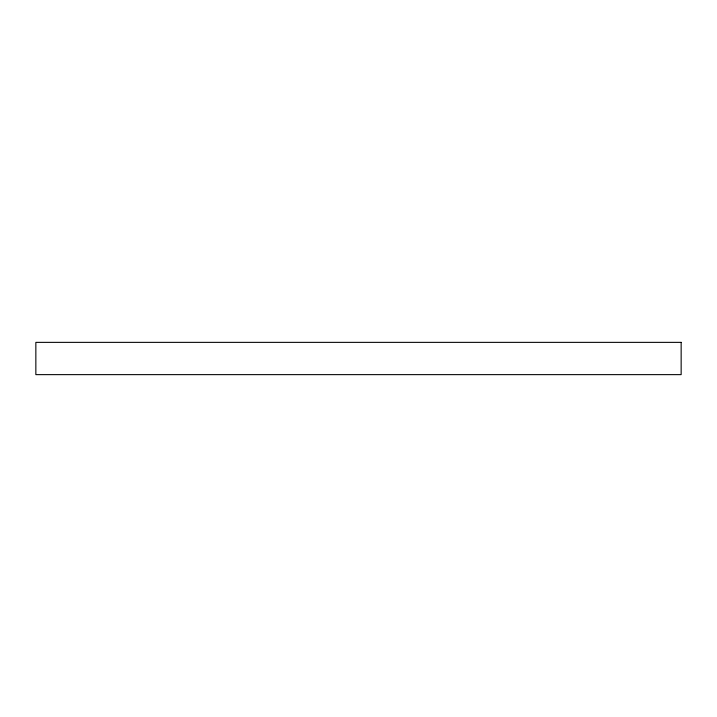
<?xml version="1.0" encoding="UTF-8"?>
<svg xmlns="http://www.w3.org/2000/svg" width="717" height="717" viewBox="0 0 717 717"><rect width="100%" height="100%" fill="white"/><g stroke="black" fill="none" stroke-linecap="round" stroke-linejoin="round"><path stroke-width="1.08" d="M681.15 342.368L35.85 342.368L35.85 374.632L681.15 374.632L681.15 342.368"/></g></svg>
